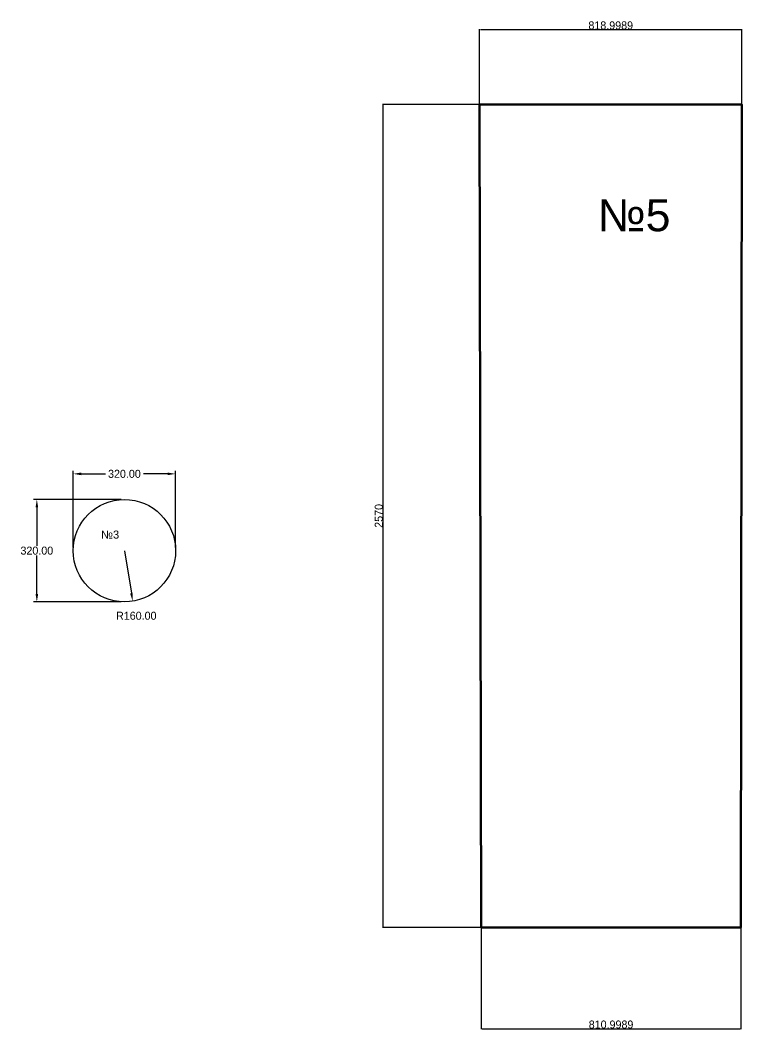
# Model space of a CAD drawing. Extents: x -2046 to 1521, y -4776 to -1624.
# Drawn here: x -2046 to 209, y -4776 to -1624 of the extents above; entities that cross this region are included whole.
import ezdxf

# ---------------------------------------------------------------- set-up
doc = ezdxf.new("R2010")
doc.units = 0
doc.header["$MEASUREMENT"] = 0
doc.layers.get('0').update_dxf_attribs({"linetype": 'CONTINUOUS', "lineweight": 50})
doc.layers.get('DEFPOINTS').update_dxf_attribs({"linetype": 'CONTINUOUS'})
doc.layers.add('размерный', color=251, linetype='CONTINUOUS', lineweight=13)
doc.styles.add('ОФОРМИТЕЛЬ', font='txt', dxfattribs={"height": 25})
doc.dimstyles.new('ISO-25', dxfattribs={"dimtxt": 2.5, "dimasz": 2.5, "dimexe": 1.25, "dimexo": 0.625, "dimtad": 1, "dimdec": 4, "dimdsep": 46, "dimtxsty": 'ОФОРМИТЕЛЬ', "dimcen": 2.5, "dimadec": 0, "dimazin": 0, "dimtfac": 1, "dimtdec": 4, "dimtmove": 2, "dimatfit": 3, "dimfxl": 1, "dimtolj": 1, "dimtzin": 0, "dimarcsym": 0})
doc.dimstyles.new('ОФОРМИТЕЛЬ', dxfattribs={"dimtxt": 25, "dimasz": 25, "dimexe": 10, "dimexo": 10, "dimgap": 3, "dimtad": 0, "dimtih": 1, "dimtoh": 1, "dimzin": 0, "dimdsep": 46, "dimtxsty": 'ОФОРМИТЕЛЬ', "dimcen": 0.09, "dimclrd": 256, "dimclre": 256, "dimclrt": 256, "dimadec": 0, "dimazin": 0, "dimtfac": 1, "dimtofl": 0, "dimtmove": 2, "dimatfit": 3, "dimfxl": 1, "dimtolj": 1, "dimtzin": 0, "dimarcsym": 0})

# ---------------------------------------------------------------- blocks, each defined once
blk = doc.blocks.new('*D8')
at = {"lineweight": -2, "transparency": 16777216}
for p, q in [((-1880.1, -3270.4), (-1880.1, -3030.6)), ((-1855.1, -3040.6), (-1779.3, -3040.6)), ((-1585.1, -3040.6), (-1660.8, -3040.6)), ((-1560.1, -3270.4), (-1560.1, -3030.6))]:
    blk.add_line(p, q, dxfattribs=at)
at = {"lineweight": 25, "transparency": 16777216}
for points in [[(-1855.1, -3036.4), (-1855.1, -3044.7), (-1880.1, -3040.6)], [(-1585.1, -3036.4), (-1585.1, -3044.7), (-1560.1, -3040.6)]]:
    blk.add_solid(points, dxfattribs=at)
at = {"layer": 'DEFPOINTS', "color": 0, "lineweight": 25, "transparency": 16777216}
for p in [(-1560.1, -3040.6), (-1880.1, -3280.4), (-1560.1, -3280.4)]:
    blk.add_point(p, dxfattribs=at)
at = {"lineweight": 25, "transparency": 16777216, "insert": (-1720.1, -3040.6), "char_height": 25, "attachment_point": 5, "style": 'ОФОРМИТЕЛЬ'}
blk.add_mtext('\\A1;320.00', dxfattribs=at)
blk = doc.blocks.new('*D9')
at = {"lineweight": -2, "transparency": 16777216}
for p, q in [((-1730.1, -3120.4), (-2003.7, -3120.4)), ((-1993.7, -3145.4), (-1993.7, -3264.9)), ((-1993.7, -3415.4), (-1993.7, -3295.9)), ((-1730.1, -3440.4), (-2003.7, -3440.4))]:
    blk.add_line(p, q, dxfattribs=at)
at = {"lineweight": 25, "transparency": 16777216}
for points in [[(-1997.8, -3145.4), (-1989.5, -3145.4), (-1993.7, -3120.4)], [(-1997.8, -3415.4), (-1989.5, -3415.4), (-1993.7, -3440.4)]]:
    blk.add_solid(points, dxfattribs=at)
at = {"layer": 'DEFPOINTS', "color": 0, "lineweight": 25, "transparency": 16777216}
for p in [(-1720.1, -3120.4), (-1993.7, -3440.4), (-1720.1, -3440.4)]:
    blk.add_point(p, dxfattribs=at)
at = {"lineweight": 25, "transparency": 16777216, "insert": (-1993.7, -3280.4), "char_height": 25, "attachment_point": 5, "style": 'ОФОРМИТЕЛЬ'}
blk.add_mtext('\\A1;320.00', dxfattribs=at)
blk = doc.blocks.new('*D10')
at = {"lineweight": -2, "transparency": 16777216}
blk.add_line((-1720.1, -3280.4), (-1698.1, -3413.6), dxfattribs=at)
at = {"lineweight": 25, "transparency": 16777216}
blk.add_solid([(-1694, -3413), (-1702.3, -3414.3), (-1694.1, -3438.3)], dxfattribs=at)
at = {"layer": 'DEFPOINTS', "color": 0, "lineweight": 25, "transparency": 16777216}
for p in [(-1720.1, -3280.4), (-1694.1, -3438.3)]:
    blk.add_point(p, dxfattribs=at)
at = {"lineweight": 25, "transparency": 16777216, "insert": (-1683, -3483.7), "char_height": 25, "attachment_point": 5, "style": 'ОФОРМИТЕЛЬ'}
blk.add_mtext('\\A1;R160.00', dxfattribs=at)
blk = doc.blocks.new('*D13')
at = {"layer": 'DEFPOINTS', "color": 0, "lineweight": 25, "transparency": 16777216}
for p in [(208.7, -1653.6), (-610.3, -1886.8), (208.7, -1887.8)]:
    blk.add_point(p, dxfattribs=at)
at = {"layer": 'размерный', "color": 0, "lineweight": -2, "transparency": 16777216}
for p, q in [((-610.3, -1886.2), (-610.3, -1652.3)), ((-607.8, -1653.6), (206.2, -1653.6)), ((208.7, -1887.1), (208.7, -1652.3))]:
    blk.add_line(p, q, dxfattribs=at)
at = {"layer": 'размерный', "color": 0, "lineweight": 25, "transparency": 16777216}
for points in [[(-607.8, -1653.1), (-607.8, -1654), (-610.3, -1653.6)], [(206.2, -1653.1), (206.2, -1654), (208.7, -1653.6)]]:
    blk.add_solid(points, dxfattribs=at)
at = {"layer": 'размерный', "color": 0, "transparency": 16777216, "insert": (-200.8, -1640.4), "char_height": 25, "attachment_point": 5, "style": 'ОФОРМИТЕЛЬ'}
blk.add_mtext('\\A1;818.9989', dxfattribs=at)
blk = doc.blocks.new('*D14')
at = {"layer": 'DEFPOINTS', "color": 0, "lineweight": 25, "transparency": 16777216}
for p in [(-605.3, -4456.8), (205.7, -4457.7), (205.7, -4773.2)]:
    blk.add_point(p, dxfattribs=at)
at = {"layer": 'размерный', "color": 0, "lineweight": -2, "transparency": 16777216}
for p, q in [((-605.3, -4457.4), (-605.3, -4774.4)), ((205.7, -4458.4), (205.7, -4774.4)), ((-602.8, -4773.2), (203.2, -4773.2))]:
    blk.add_line(p, q, dxfattribs=at)
at = {"layer": 'размерный', "color": 0, "lineweight": 25, "transparency": 16777216}
for points in [[(-602.8, -4772.8), (-602.8, -4773.6), (-605.3, -4773.2)], [(203.2, -4772.8), (203.2, -4773.6), (205.7, -4773.2)]]:
    blk.add_solid(points, dxfattribs=at)
at = {"layer": 'размерный', "color": 0, "transparency": 16777216, "insert": (-199.8, -4760.1), "char_height": 25, "attachment_point": 5, "style": 'ОФОРМИТЕЛЬ'}
blk.add_mtext('\\A1;810.9989', dxfattribs=at)
blk = doc.blocks.new('*D15')
at = {"layer": 'DEFPOINTS', "color": 0, "lineweight": 25, "transparency": 16777216}
for p in [(-610.3, -1886.8), (-912.3, -4456.8), (0, -4456.8)]:
    blk.add_point(p, dxfattribs=at)
at = {"layer": 'размерный', "color": 0, "lineweight": -2, "transparency": 16777216}
for p, q in [((-610.9, -1886.8), (-913.5, -1886.8)), ((-912.3, -1889.3), (-912.3, -4454.3)), ((-0.6, -4456.8), (-913.5, -4456.8))]:
    blk.add_line(p, q, dxfattribs=at)
at = {"layer": 'размерный', "color": 0, "lineweight": 25, "transparency": 16777216}
for points in [[(-912.7, -1889.3), (-911.9, -1889.3), (-912.3, -1886.8)], [(-912.7, -4454.3), (-911.9, -4454.3), (-912.3, -4456.8)]]:
    blk.add_solid(points, dxfattribs=at)
at = {"layer": 'размерный', "color": 0, "transparency": 16777216, "insert": (-925.4, -3171.8), "char_height": 25, "attachment_point": 5, "rotation": 90, "style": 'ОФОРМИТЕЛЬ'}
blk.add_mtext('\\A1;2570', dxfattribs=at)

msp = doc.modelspace()

# ---------------------------------------------------------------- linework, layer by layer
msp.add_lwpolyline([(-605.28072, -4456.79433), (205.71928, -4456.79433), (208.71928, -1886.79433), (-610.28072, -1886.79433), (-605.28072, -4456.79433)])
at = {"lineweight": 25}
msp.add_circle((-1720.0562, -3280.42759), 160, dxfattribs=at)

# ---------------------------------------------------------------- texts
at = {"lineweight": 25, "attachment_point": 1, "style": 'ОФОРМИТЕЛЬ'}
for s, insert, char_height in [('{\\fArial|b0|i0|c204|p34;№5}', (-241.59971, -2182.98851), 100), ('{\\fArial|b0|i0|c204|p34;№3}', (-1793.27131, -3217.64257), 25)]:
    msp.add_mtext(s, dxfattribs=dict(at, insert=insert, char_height=char_height))

# ---------------------------------------------------------------- dimensions: what is measured, and where the dimension line sits
at = {"lineweight": 25}
dim = msp.add_linear_dim(base=(-1560.0562, -3040.551), p1=(-1880.0562, -3280.42759), p2=(-1560.0562, -3280.42759), dimstyle='ОФОРМИТЕЛЬ', dxfattribs=at)
dim.commit()
dim.dimension.update_dxf_attribs({"geometry": '*D8', "text_midpoint": (-1720.0562, -3040.551)})
dim = msp.add_linear_dim(base=(-1993.66801, -3440.42759), p1=(-1720.0562, -3120.42759), p2=(-1720.0562, -3440.42759), angle=90, dimstyle='ОФОРМИТЕЛЬ', dxfattribs=at)
dim.commit()
dim.dimension.update_dxf_attribs({"geometry": '*D9', "text_midpoint": (-1993.66801, -3280.42759)})
dim = msp.add_radius_dim(center=(-1720.0562, -3280.42759), mpoint=(-1694.08403, -3438.30554), dimstyle='ОФОРМИТЕЛЬ', dxfattribs=at)
dim.commit()
dim.dimension.update_dxf_attribs({"geometry": '*D10', "text_midpoint": (-1682.97709, -3483.71229), "dimtype": 164})
at = {"layer": 'размерный'}
for base, p1, p2, picture, middle in [((208.71817, -1653.5538), (-610.28072, -1886.79433), (208.71817, -1887.75036), '*D13', (-200.78127, -1640.4288)), ((205.71818, -4773.18369), (-605.28072, -4456.79433), (205.71818, -4457.74102), '*D14', (-199.78127, -4760.05869))]:
    dim = msp.add_linear_dim(base=base, p1=p1, p2=p2, dimstyle='ISO-25', dxfattribs=at)
    dim.commit()
    dim.dimension.update_dxf_attribs({"geometry": picture, "text_midpoint": middle})
dim = msp.add_linear_dim(base=(-912.2678, -4456.79433), p1=(-610.28072, -1886.79433), p2=(0, -4456.79433), angle=90, dimstyle='ISO-25', dxfattribs=at)
dim.commit()
dim.dimension.update_dxf_attribs({"geometry": '*D15', "text_midpoint": (-925.3928, -3171.79433)})

doc.saveas('drawing.dxf')
